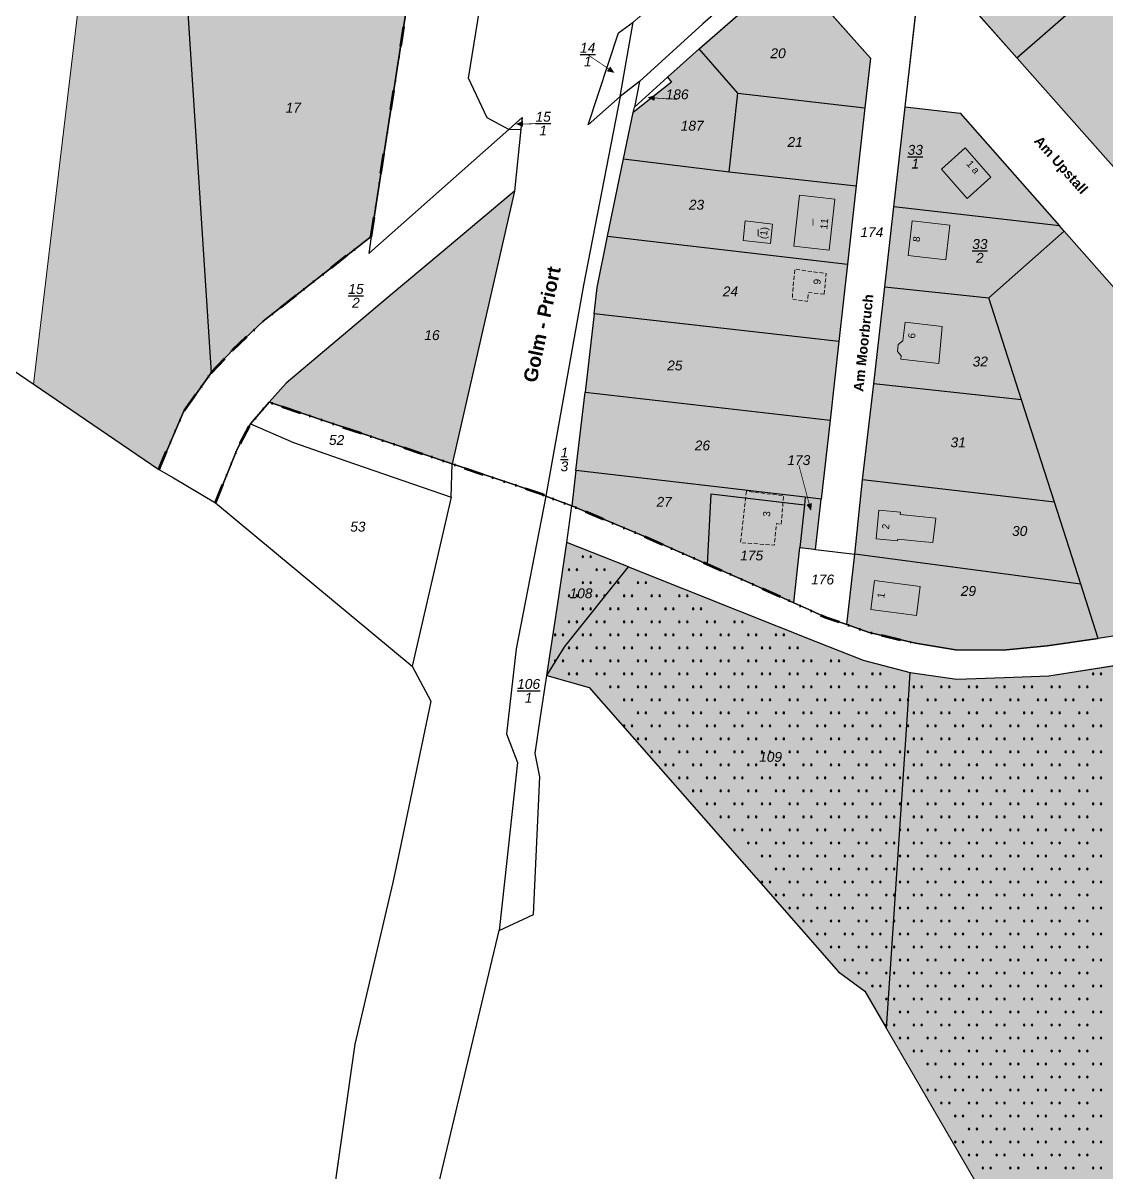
# Model space of a CAD drawing. Header units: metres. Extents: x -1420 to 2385, y 3887 to 7929.
# Drawn here: x 805.5 to 1080.3, y 4643.7 to 4935.5 of the extents above; entities that cross this region are included whole.
import ezdxf
from ezdxf.enums import TextEntityAlignment as Align

# ---------------------------------------------------------------- set-up
doc = ezdxf.new("R2010")
doc.units = ezdxf.units.M
doc.linetypes.add('AX_Flurgrenze_2012', pattern=[16.03, 5, -2.5, 0.01, -3, 0.01, -3, 0.01, -2.5])
doc.linetypes.add('AX_Gebaeude_2031', pattern=[1.5, 1, -0.5])
doc.layers.add('03-Kataster', color=2, linetype='Continuous')
for name, color, linetype, plot in [('AP_LPO', 7, 'Continuous', False), ('AP_PTO', 7, 'Continuous', False), ('AX_BesondereFlurstuecksgrenze', 7, 'Continuous', False), ('AX_Festlegung', 7, 'Continuous', False), ('AX_Gebaeude_Schraffur', 7, 'Continuous', False), ('AX_Gebaeude_Umgrenzung', 7, 'Continuous', False), ('AX_Nutzung_Schraffur', 7, 'Continuous', False), ('AX_Nutzung_Umgrenzung', 7, 'Continuous', False)]:
    doc.layers.add(name, color=color, linetype=linetype, plot=plot)
doc.styles.add('AX_4070', font='arial.ttf', dxfattribs={"height": 1.8})
doc.styles.add('AX_4107', font='arialbd.ttf', dxfattribs={"height": 2.5})
doc.styles.add('AX_4111', font='ariali.ttf', dxfattribs={"height": 2.5})
doc.styles.add('AX_4115', font='ariali.ttf', dxfattribs={"height": 2.5})
doc.styles.add('AX_4141', font='arialbd.ttf', dxfattribs={"height": 3.5})

# ---------------------------------------------------------------- blocks, each defined once
blk = doc.blocks.new('*U9')
h = blk.add_hatch(color=0)
h.dxf.hatch_style = 1
h.paths.add_polyline_path([(2.65, -9.94), (3.23, -9.78), (3.05, -11.39), (2.07, -10.1)])
at = {"color": 0, "lineweight": 18, "const_width": 0.18}
blk.add_lwpolyline([(0, 0), (2.99, -11.22)], dxfattribs=at)
at = {"color": 0, "const_width": 0.18}
blk.add_lwpolyline([(2.65, -9.93), (3.23, -9.78), (3.03, -11.38), (2.07, -10.09)], close=True, dxfattribs=at)
blk = doc.blocks.new('*U12')
h = blk.add_hatch(color=0)
h.dxf.hatch_style = 1
h.paths.add_polyline_path([(-5.8, 0.34), (-5.83, -0.26), (-7.3, 0.42), (-5.77, 0.94)])
at = {"color": 0, "const_width": 0.18}
blk.add_lwpolyline([(-5.79, 0.34), (-5.83, -0.26), (-7.29, 0.43), (-5.76, 0.94)], close=True, dxfattribs=at)
at = {"color": 0, "lineweight": 18, "const_width": 0.18}
blk.add_lwpolyline([(0, 0), (-7.12, 0.42)], dxfattribs=at)
blk = doc.blocks.new('*U13')
h = blk.add_hatch(color=0)
h.dxf.hatch_style = 1
h.paths.add_polyline_path([(5.37, -3.66), (5.7, -3.16), (6.62, -4.49), (5.03, -4.16)])
at = {"color": 0, "lineweight": 18, "const_width": 0.18}
blk.add_lwpolyline([(0, 0), (6.46, -4.41)], dxfattribs=at)
at = {"color": 0, "const_width": 0.18}
blk.add_lwpolyline([(5.36, -3.66), (5.7, -3.16), (6.6, -4.5), (5.02, -4.15)], close=True, dxfattribs=at)
blk = doc.blocks.new('*U14')
h = blk.add_hatch(color=0)
h.dxf.hatch_style = 1
h.paths.add_polyline_path([(-5.21, -0.08), (-5.2, -0.68), (-6.71, -0.11), (-5.22, 0.52)])
at = {"color": 0, "const_width": 0.18}
blk.add_lwpolyline([(-5.2, -0.08), (-5.19, -0.68), (-6.7, -0.1), (-5.21, 0.52)], close=True, dxfattribs=at)
at = {"color": 0, "lineweight": 18, "const_width": 0.18}
blk.add_lwpolyline([(0, 0), (-6.53, -0.1)], dxfattribs=at)
blk = doc.blocks.new('AX_SY3413')
at = {"true_color": 0x009240}
for points in [[(0.2, 0, 1), (-0.2, 0, 1)], [(2.2, 0, 1), (1.8, 0, 1)]]:
    blk.add_hatch(color=114, dxfattribs=at).paths.add_polyline_path(points, flags=0)
at = {"color": 114, "linetype": 'Continuous', "true_color": 0x009240, "flags": 128}
for points in [[(0.2, 0, 1), (-0.2, 0, 1)], [(2.2, 0, 1), (1.8, 0, 1)]]:
    blk.add_lwpolyline(points, format="xyb", close=True, dxfattribs=at)
blk = doc.blocks.new('*U20')
at = {"layer": 'AX_Nutzung_Schraffur'}
for p in [(947.5, 4800.0225), (944, 4796.7225), (951, 4796.7225), (947.5, 4793.4225), (954.5, 4793.4225), (961.5, 4793.4225), (944, 4790.1225), (951, 4790.1225), (958, 4790.1225), (965, 4790.1225), (972, 4790.1225), (947.5, 4786.8225), (954.5, 4786.8225), (961.5, 4786.8225), (968.5, 4786.8225), (975.5, 4786.8225), (944, 4783.5225), (951, 4783.5225), (958, 4783.5225), (965, 4783.5225), (972, 4783.5225), (979, 4783.5225), (986, 4783.5225), (940.5, 4780.2225), (947.5, 4780.2225), (954.5, 4780.2225), (961.5, 4780.2225), (968.5, 4780.2225), (975.5, 4780.2225), (982.5, 4780.2225), (989.5, 4780.2225), (996.5, 4780.2225), (944, 4776.9225), (951, 4776.9225), (958, 4776.9225), (965, 4776.9225), (972, 4776.9225), (979, 4776.9225), (986, 4776.9225), (993, 4776.9225), (1000, 4776.9225), (940.5, 4773.6225), (947.5, 4773.6225), (954.5, 4773.6225), (961.5, 4773.6225), (968.5, 4773.6225), (975.5, 4773.6225), (982.5, 4773.6225), (989.5, 4773.6225), (996.5, 4773.6225), (1003.5, 4773.6225), (1010.5, 4773.6225), (944, 4770.3225), (951, 4770.3225), (958, 4770.3225), (965, 4770.3225), (972, 4770.3225), (979, 4770.3225), (986, 4770.3225), (993, 4770.3225), (1000, 4770.3225), (1007, 4770.3225), (1014, 4770.3225), (1021, 4770.3225), (1077, 4770.3225), (954.5, 4767.0225), (961.5, 4767.0225), (968.5, 4767.0225), (975.5, 4767.0225), (982.5, 4767.0225), (989.5, 4767.0225), (996.5, 4767.0225), (1003.5, 4767.0225), (1010.5, 4767.0225), (1017.5, 4767.0225), (1024.5, 4767.0225), (1031.5, 4767.0225), (1038.5, 4767.0225), (1045.5, 4767.0225), (1052.5, 4767.0225), (1059.5, 4767.0225), (1066.5, 4767.0225), (1073.5, 4767.0225), (958, 4763.7225), (965, 4763.7225), (972, 4763.7225), (979, 4763.7225), (986, 4763.7225), (993, 4763.7225), (1000, 4763.7225), (1007, 4763.7225), (1014, 4763.7225), (1021, 4763.7225), (1028, 4763.7225), (1035, 4763.7225), (1042, 4763.7225), (1049, 4763.7225), (1056, 4763.7225), (1063, 4763.7225), (1070, 4763.7225), (1077, 4763.7225), (961.5, 4760.4225), (968.5, 4760.4225), (975.5, 4760.4225), (982.5, 4760.4225), (989.5, 4760.4225), (996.5, 4760.4225), (1003.5, 4760.4225), (1010.5, 4760.4225), (1017.5, 4760.4225), (1024.5, 4760.4225), (1031.5, 4760.4225), (1038.5, 4760.4225), (1045.5, 4760.4225), (1052.5, 4760.4225), (1059.5, 4760.4225), (1066.5, 4760.4225), (1073.5, 4760.4225), (958, 4757.1225), (965, 4757.1225), (972, 4757.1225), (979, 4757.1225), (986, 4757.1225), (993, 4757.1225), (1000, 4757.1225), (1007, 4757.1225), (1014, 4757.1225), (1021, 4757.1225), (1028, 4757.1225), (1035, 4757.1225), (1042, 4757.1225), (1049, 4757.1225), (1056, 4757.1225), (1063, 4757.1225), (1070, 4757.1225), (1077, 4757.1225), (961.5, 4753.8225), (968.5, 4753.8225), (975.5, 4753.8225), (982.5, 4753.8225), (989.5, 4753.8225), (996.5, 4753.8225), (1003.5, 4753.8225), (1010.5, 4753.8225), (1017.5, 4753.8225), (1024.5, 4753.8225), (1031.5, 4753.8225), (1038.5, 4753.8225), (1045.5, 4753.8225), (1052.5, 4753.8225), (1059.5, 4753.8225), (1066.5, 4753.8225), (1073.5, 4753.8225), (965, 4750.5225), (972, 4750.5225), (979, 4750.5225), (986, 4750.5225), (993, 4750.5225), (1000, 4750.5225), (1007, 4750.5225), (1014, 4750.5225), (1021, 4750.5225), (1028, 4750.5225), (1035, 4750.5225), (1042, 4750.5225), (1049, 4750.5225), (1056, 4750.5225), (1063, 4750.5225), (1070, 4750.5225), (1077, 4750.5225), (968.5, 4747.2225), (975.5, 4747.2225), (982.5, 4747.2225), (989.5, 4747.2225), (996.5, 4747.2225), (1003.5, 4747.2225), (1010.5, 4747.2225), (1017.5, 4747.2225), (1024.5, 4747.2225), (1031.5, 4747.2225), (1038.5, 4747.2225), (1045.5, 4747.2225), (1052.5, 4747.2225), (1059.5, 4747.2225), (1066.5, 4747.2225), (1073.5, 4747.2225), (972, 4743.9225), (979, 4743.9225), (986, 4743.9225), (993, 4743.9225), (1000, 4743.9225), (1007, 4743.9225), (1014, 4743.9225), (1021, 4743.9225), (1028, 4743.9225), (1035, 4743.9225), (1042, 4743.9225), (1049, 4743.9225), (1056, 4743.9225), (1063, 4743.9225), (1070, 4743.9225), (1077, 4743.9225), (975.5, 4740.6225), (982.5, 4740.6225), (989.5, 4740.6225), (996.5, 4740.6225), (1003.5, 4740.6225), (1010.5, 4740.6225), (1017.5, 4740.6225), (1024.5, 4740.6225), (1031.5, 4740.6225), (1038.5, 4740.6225), (1045.5, 4740.6225), (1052.5, 4740.6225), (1059.5, 4740.6225), (1066.5, 4740.6225), (1073.5, 4740.6225), (979, 4737.3225), (986, 4737.3225), (993, 4737.3225), (1000, 4737.3225), (1007, 4737.3225), (1014, 4737.3225), (1021, 4737.3225), (1028, 4737.3225), (1035, 4737.3225), (1042, 4737.3225), (1049, 4737.3225), (1056, 4737.3225), (1063, 4737.3225), (1070, 4737.3225), (1077, 4737.3225), (982.5, 4734.0225), (989.5, 4734.0225), (996.5, 4734.0225), (1003.5, 4734.0225), (1010.5, 4734.0225), (1017.5, 4734.0225), (1024.5, 4734.0225), (1031.5, 4734.0225), (1038.5, 4734.0225), (1045.5, 4734.0225), (1052.5, 4734.0225), (1059.5, 4734.0225), (1066.5, 4734.0225), (1073.5, 4734.0225), (986, 4730.7225), (993, 4730.7225), (1000, 4730.7225), (1007, 4730.7225), (1014, 4730.7225), (1021, 4730.7225), (1028, 4730.7225), (1035, 4730.7225), (1042, 4730.7225), (1049, 4730.7225), (1056, 4730.7225), (1063, 4730.7225), (1070, 4730.7225), (1077, 4730.7225), (989.5, 4727.4225), (996.5, 4727.4225), (1003.5, 4727.4225), (1010.5, 4727.4225), (1017.5, 4727.4225), (1024.5, 4727.4225), (1031.5, 4727.4225), (1038.5, 4727.4225), (1045.5, 4727.4225), (1052.5, 4727.4225), (1059.5, 4727.4225), (1066.5, 4727.4225), (1073.5, 4727.4225), (993, 4724.1225), (1000, 4724.1225), (1007, 4724.1225), (1014, 4724.1225), (1021, 4724.1225), (1028, 4724.1225), (1035, 4724.1225), (1042, 4724.1225), (1049, 4724.1225), (1056, 4724.1225), (1063, 4724.1225), (1070, 4724.1225), (1077, 4724.1225), (996.5, 4720.8225), (1003.5, 4720.8225), (1010.5, 4720.8225), (1017.5, 4720.8225), (1024.5, 4720.8225), (1031.5, 4720.8225), (1038.5, 4720.8225), (1045.5, 4720.8225), (1052.5, 4720.8225), (1059.5, 4720.8225), (1066.5, 4720.8225), (1073.5, 4720.8225), (993, 4717.5225), (1000, 4717.5225), (1007, 4717.5225), (1014, 4717.5225), (1021, 4717.5225), (1028, 4717.5225), (1035, 4717.5225), (1042, 4717.5225), (1049, 4717.5225), (1056, 4717.5225), (1063, 4717.5225), (1070, 4717.5225), (1077, 4717.5225), (996.5, 4714.2225), (1003.5, 4714.2225), (1010.5, 4714.2225), (1017.5, 4714.2225), (1024.5, 4714.2225), (1031.5, 4714.2225), (1038.5, 4714.2225), (1045.5, 4714.2225), (1052.5, 4714.2225), (1059.5, 4714.2225), (1066.5, 4714.2225), (1073.5, 4714.2225), (1000, 4710.9225), (1007, 4710.9225), (1014, 4710.9225), (1021, 4710.9225), (1028, 4710.9225), (1035, 4710.9225), (1042, 4710.9225), (1049, 4710.9225), (1056, 4710.9225), (1063, 4710.9225), (1070, 4710.9225), (1077, 4710.9225), (1003.5, 4707.6225), (1010.5, 4707.6225), (1017.5, 4707.6225), (1024.5, 4707.6225), (1031.5, 4707.6225), (1038.5, 4707.6225), (1045.5, 4707.6225), (1052.5, 4707.6225), (1059.5, 4707.6225), (1066.5, 4707.6225), (1073.5, 4707.6225), (1007, 4704.3225), (1014, 4704.3225), (1021, 4704.3225), (1028, 4704.3225), (1035, 4704.3225), (1042, 4704.3225), (1049, 4704.3225), (1056, 4704.3225), (1063, 4704.3225), (1070, 4704.3225), (1077, 4704.3225), (1010.5, 4701.0225), (1017.5, 4701.0225), (1024.5, 4701.0225), (1031.5, 4701.0225), (1038.5, 4701.0225), (1045.5, 4701.0225), (1052.5, 4701.0225), (1059.5, 4701.0225), (1066.5, 4701.0225), (1073.5, 4701.0225), (1014, 4697.7225), (1021, 4697.7225), (1028, 4697.7225), (1035, 4697.7225), (1042, 4697.7225), (1049, 4697.7225), (1056, 4697.7225), (1063, 4697.7225), (1070, 4697.7225), (1077, 4697.7225), (1017.5, 4694.4225), (1024.5, 4694.4225), (1031.5, 4694.4225), (1038.5, 4694.4225), (1045.5, 4694.4225), (1052.5, 4694.4225), (1059.5, 4694.4225), (1066.5, 4694.4225), (1073.5, 4694.4225), (1021, 4691.1225), (1028, 4691.1225), (1035, 4691.1225), (1042, 4691.1225), (1049, 4691.1225), (1056, 4691.1225), (1063, 4691.1225), (1070, 4691.1225), (1077, 4691.1225), (1024.5, 4687.8225), (1031.5, 4687.8225), (1038.5, 4687.8225), (1045.5, 4687.8225), (1052.5, 4687.8225), (1059.5, 4687.8225), (1066.5, 4687.8225), (1073.5, 4687.8225), (1028, 4684.5225), (1035, 4684.5225), (1042, 4684.5225), (1049, 4684.5225), (1056, 4684.5225), (1063, 4684.5225), (1070, 4684.5225), (1077, 4684.5225), (1024.5, 4681.2225), (1031.5, 4681.2225), (1038.5, 4681.2225), (1045.5, 4681.2225), (1052.5, 4681.2225), (1059.5, 4681.2225), (1066.5, 4681.2225), (1073.5, 4681.2225), (1028, 4677.9225), (1035, 4677.9225), (1042, 4677.9225), (1049, 4677.9225), (1056, 4677.9225), (1063, 4677.9225), (1070, 4677.9225), (1077, 4677.9225), (1031.5, 4674.6225), (1038.5, 4674.6225), (1045.5, 4674.6225), (1052.5, 4674.6225), (1059.5, 4674.6225), (1066.5, 4674.6225), (1073.5, 4674.6225), (1035, 4671.3225), (1042, 4671.3225), (1049, 4671.3225), (1056, 4671.3225), (1063, 4671.3225), (1070, 4671.3225), (1077, 4671.3225), (1038.5, 4668.0225), (1045.5, 4668.0225), (1052.5, 4668.0225), (1059.5, 4668.0225), (1066.5, 4668.0225), (1073.5, 4668.0225), (1035, 4664.7225), (1042, 4664.7225), (1049, 4664.7225), (1056, 4664.7225), (1063, 4664.7225), (1070, 4664.7225), (1077, 4664.7225), (1038.5, 4661.4225), (1045.5, 4661.4225), (1052.5, 4661.4225), (1059.5, 4661.4225), (1066.5, 4661.4225), (1073.5, 4661.4225), (1042, 4658.1225), (1049, 4658.1225), (1056, 4658.1225), (1063, 4658.1225), (1070, 4658.1225), (1077, 4658.1225), (1045.5, 4654.8225), (1052.5, 4654.8225), (1059.5, 4654.8225), (1066.5, 4654.8225), (1073.5, 4654.8225), (1042, 4651.5225), (1049, 4651.5225), (1056, 4651.5225), (1063, 4651.5225), (1070, 4651.5225), (1077, 4651.5225), (1045.5, 4648.2225), (1052.5, 4648.2225), (1059.5, 4648.2225), (1066.5, 4648.2225), (1073.5, 4648.2225), (1049, 4644.9225), (1056, 4644.9225), (1063, 4644.9225), (1070, 4644.9225), (1077, 4644.9225)]:
    blk.add_blockref('AX_SY3413', p, dxfattribs=at)

msp = doc.modelspace()

# ---------------------------------------------------------------- hatches: boundary and pattern name
at = {"layer": 'AX_Gebaeude_Schraffur', "true_color": 0x999999}
for points in [[(1038.49, 4898.39), (1045.03, 4890.94), (1051.04, 4896.3), (1044.52, 4903.74)], [(1002.53, 4891.74), (1001.07, 4878.86), (1009.98, 4877.85), (1011.43, 4890.72)], [(1030.1, 4876.44), (1039.64, 4875.36), (1040.64, 4884.16), (1031.1, 4885.25)], [(1008.73, 4866.65), (1009.28, 4871.89), (1001.29, 4872.96), (1000.8, 4867.61), (1000.67, 4865.42), (1004.47, 4864.81), (1004.75, 4867.06)], [(1029.28, 4859.51), (1028.72, 4854.82), (1027.54, 4853.84), (1027.35, 4852.14), (1028.29, 4851.02), (1028.22, 4850.2), (1037.83, 4849.08), (1038.7, 4858.42)], [(989.02, 4816.65), (987.53, 4803.62), (996.09, 4802.96), (996.66, 4808.43), (997.87, 4808.24), (998.43, 4815.5)], [(1021.96, 4804.55), (1027.39, 4804.03), (1027.43, 4804.48), (1033.25, 4803.92), (1036.31, 4803.64), (1037.05, 4809.79), (1033.85, 4810.14), (1028.03, 4810.71), (1028.09, 4811.34), (1022.66, 4811.86)], [(1020.55, 4786.64), (1032.15, 4785.12), (1033.12, 4792.47), (1021.51, 4794)]]:
    msp.add_hatch(color=253, dxfattribs=at).paths.add_polyline_path(points)
at = {"layer": 'AX_Gebaeude_Schraffur', "true_color": 0xcccccc}
msp.add_hatch(color=254, dxfattribs=at).paths.add_polyline_path([(988.71, 4885.22), (988.16, 4880.25), (995.09, 4879.48), (995.64, 4884.45)])
at = {"layer": 'AX_Nutzung_Schraffur', "true_color": 0xfff7bf}
msp.add_hatch(color=254, dxfattribs=at).paths.add_polyline_path([(808.15, 4843.8), (839.89, 4822.2), (846.15, 4836.79), (853.22, 4846.69), (858.64, 4852.47), (866.37, 4859.8), (893.76, 4881.27), (903.27, 4942.27), (905.15, 4959.81), (910.23, 4991.35), (918.48, 5040.76), (921.77, 5061.49), (933.71, 5123.16), (943.04, 5179.29), (934.45, 5181.24), (903.92, 5188.17), (855.28, 5199.22), (850.37, 5199.65)])
at = {"layer": 'AX_Nutzung_Schraffur', "true_color": 0xffeaf4}
for points in [[(1021.34, 4967.7), (1033.78, 4953.62), (1041.17, 4945.26), (1057.65, 4926.63), (1070.86, 4911.71), (1087.48, 4892.94), (1107.45, 4870.37), (1129.97, 4890.24), (1144.76, 4903.23), (1159.76, 4916.44), (1174.78, 4929.66), (1189.76, 4942.9), (1204.77, 4956.08), (1219.78, 4969.29), (1234.79, 4982.5), (1249.8, 4995.75), (1264.81, 5009), (1280.14, 5022.18), (1293.34, 5034.17), (1250.34, 5082.95), (1207.39, 5131.68), (1193.86, 5119.81), (1178.87, 5106.59), (1163.85, 5093.31), (1148.89, 5080.1), (1133.86, 5066.91), (1118.86, 5053.69), (1103.88, 5040.47), (1088.86, 5027.22), (1073.89, 5013.97), (1058.9, 5000.72), (1043.86, 4987.55)], [(969, 4921.68), (970.02, 4920.46), (960.3, 4912.73), (957.87, 4901), (953.81, 4881.33), (1014.68, 4874.27), (1016.87, 4894.15), (1019.08, 4913.95), (1020.48, 4926.56), (1000.33, 4949.29), (977.07, 4928.92)], [(1043.27, 4912.61), (1029.32, 4914.15), (1026.45, 4888.79), (1024.16, 4868.55), (1021.37, 4843.9), (1018.49, 4819.5), (1016.49, 4800.7), (1014.47, 4782.85), (1020.2, 4780.83), (1031.95, 4778.06), (1042.04, 4776.37), (1054.17, 4776.31), (1065.36, 4777.4), (1078.29, 4779.29), (1090.63, 4781.23), (1138.02, 4788.35), (1150.82, 4790.29), (1129.2, 4815.07), (1115.98, 4830.03), (1102.74, 4845.05), (1086.19, 4863.85), (1069.68, 4882.61), (1068.45, 4884.01)], [(898.13, 4865.85), (872.25, 4844.09), (867.89, 4839.25), (914.38, 4823.58), (930.18, 4892.8), (911.57, 4877.15)], [(950.36, 4861.67), (948.06, 4841.78), (945.76, 4821.91), (944.75, 4812.92), (962.37, 4805.48), (979.05, 4798.17), (990.42, 4793.18), (1001.05, 4788.33), (1002.56, 4802.34), (1005.56, 4802), (1006.53, 4801.87), (1007.96, 4814.66), (1010.23, 4834.72), (1012.48, 4854.62)]]:
    msp.add_hatch(color=7, dxfattribs=at).paths.add_polyline_path(points)
at = {"layer": 'AX_Nutzung_Schraffur', "true_color": 0xeaffd3}
for points in [[(953.81, 4881.33), (951.13, 4868.37), (950.36, 4861.67), (1012.48, 4854.62), (1014.68, 4874.27)], [(1263.25, 4591.86), (1245.59, 4771.2), (1220.02, 4776.52), (1203.56, 4779.95), (1189.64, 4782.84), (1176, 4783.43), (1162.48, 4784.01), (1138.26, 4781.37), (1110.8, 4776.97), (1091.37, 4773.86), (1065.79, 4769.77), (1054.47, 4769.4), (1042.4, 4769), (1030.59, 4770.68), (1018.62, 4773.79), (1006.62, 4778.56), (987.09, 4786.32), (959.08, 4797.44), (943.48, 4803.62), (941.14, 4788.17), (938.37, 4769.91), (949.09, 4766.84), (991.47, 4718.55), (1012.4, 4694.7), (1019.04, 4689.78), (1024.55, 4680.31), (1064.15, 4612.27), (1431.36, 4539.32), (1426.21, 4563.58)]]:
    msp.add_hatch(color=254, dxfattribs=at).paths.add_polyline_path(points)

# ---------------------------------------------------------------- linework, layer by layer
at = {"layer": '03-Kataster'}
for p, q in [((918.48, 4921.48), (931.51, 5002.15)), ((845.35, 4967.72), (853.22, 4846.69)), ((1029.32, 4914.15), (1033.78, 4953.62)), ((977.07, 4928.92), (1000.33, 4949.29)), ((1000.33, 4949.29), (1020.48, 4926.56)), ((1057.65, 4926.63), (1080.22, 4946.33)), ((1057.65, 4926.63), (1041.17, 4945.26)), ((903.27, 4942.27), (893.76, 4881.27)), ((893.76, 4881.27), (903.27, 4942.27)), ((986.43, 4942.76), (977.93, 4935.25)), ((956.59, 4932.99), (960.29, 4935.66)), ((957.02, 4916.79), (960.29, 4935.66)), ((977.93, 4935.25), (961.93, 4920.61)), ((948.88, 4909.61), (956.59, 4932.99)), ((969, 4921.68), (977.07, 4928.92)), ((986.82, 4917.64), (977.07, 4928.92)), ((1020.48, 4926.56), (1019.08, 4913.95)), ((1070.86, 4911.71), (1057.65, 4926.63)), ((923.21, 4911.37), (918.48, 4921.48)), ((961.93, 4920.61), (957.02, 4916.79)), ((970.02, 4920.46), (960.3, 4912.73)), ((960.59, 4914.13), (969, 4921.68)), ((961.93, 4920.61), (960.59, 4914.13)), ((969, 4921.68), (970.02, 4920.46)), ((957.02, 4916.79), (947.7, 4868.93)), ((957.02, 4916.79), (948.88, 4909.61)), ((984.63, 4897.72), (986.82, 4917.64)), ((986.82, 4917.64), (1019.08, 4913.95)), ((960.3, 4912.73), (960.59, 4914.13)), ((1019.08, 4913.95), (1016.87, 4894.15)), ((1026.45, 4888.79), (1029.32, 4914.15)), ((1029.32, 4914.15), (1043.27, 4912.61)), ((928.7, 4908.47), (923.21, 4911.37)), ((928.7, 4908.47), (932.08, 4911.47)), ((932.08, 4911.47), (931.78, 4908.54)), ((957.87, 4901), (960.3, 4912.73)), ((1043.27, 4912.61), (1068.45, 4884.01)), ((1087.48, 4892.94), (1070.86, 4911.71)), ((711.34, 4909.66), (839.89, 4822.2)), ((893.23, 4876.97), (928.7, 4908.47)), ((928.7, 4908.47), (931.78, 4908.54)), ((931.78, 4908.54), (930.18, 4892.8)), ((953.81, 4881.33), (957.87, 4901)), ((957.87, 4901), (984.63, 4897.72)), ((984.63, 4897.72), (1016.87, 4894.15)), ((1016.87, 4894.15), (1014.68, 4874.27)), ((930.18, 4892.8), (911.57, 4877.15)), ((930.18, 4892.8), (914.38, 4823.58)), ((1024.16, 4868.55), (1026.45, 4888.79)), ((1068.45, 4884.01), (1026.45, 4888.79)), ((1050.52, 4865.69), (1069.68, 4882.61)), ((1069.68, 4882.61), (1068.45, 4884.01)), ((1069.68, 4882.61), (1086.19, 4863.85)), ((893.76, 4881.27), (866.37, 4859.8)), ((866.37, 4859.8), (893.76, 4881.27)), ((893.76, 4881.27), (893.23, 4876.97)), ((951.13, 4868.37), (953.81, 4881.33)), ((953.81, 4881.33), (1014.68, 4874.27)), ((911.57, 4877.15), (898.13, 4865.85)), ((1014.68, 4874.27), (1012.48, 4854.62)), ((947.7, 4868.93), (938.15, 4815.4)), ((950.36, 4861.67), (951.13, 4868.37)), ((1021.37, 4843.9), (1024.16, 4868.55)), ((1024.16, 4868.55), (1050.52, 4865.69)), ((898.13, 4865.85), (872.25, 4844.09)), ((1058.86, 4839.82), (1050.52, 4865.69)), ((950.36, 4861.67), (948.06, 4841.78)), ((1012.48, 4854.62), (950.36, 4861.67)), ((866.37, 4859.8), (858.64, 4852.47)), ((858.64, 4852.47), (866.37, 4859.8)), ((1012.48, 4854.62), (1010.23, 4834.72)), ((858.64, 4852.47), (853.22, 4846.69)), ((853.22, 4846.69), (858.64, 4852.47)), ((853.22, 4846.69), (846.15, 4836.79)), ((846.15, 4836.79), (853.22, 4846.69)), ((872.25, 4844.09), (867.89, 4839.25)), ((1018.49, 4819.5), (1021.37, 4843.9)), ((1058.86, 4839.82), (1021.37, 4843.9)), ((945.76, 4821.91), (948.06, 4841.78)), ((948.06, 4841.78), (1010.23, 4834.72)), ((863.22, 4833.78), (867.89, 4839.25)), ((867.89, 4839.25), (863.22, 4833.78)), ((867.89, 4839.25), (914.38, 4823.58)), ((914.38, 4823.58), (867.89, 4839.25)), ((1067.23, 4813.86), (1058.86, 4839.82)), ((846.15, 4836.79), (839.89, 4822.2)), ((839.89, 4822.2), (846.15, 4836.79)), ((859.77, 4827.33), (863.22, 4833.78)), ((863.22, 4833.78), (859.77, 4827.33)), ((863.22, 4833.78), (874.07, 4829)), ((1010.23, 4834.72), (1007.96, 4814.66)), ((854.34, 4813.74), (859.77, 4827.33)), ((859.77, 4827.33), (854.34, 4813.74)), ((874.07, 4829), (887.34, 4824.4)), ((887.34, 4824.4), (914.11, 4815.12)), ((914.11, 4815.12), (914.38, 4823.58)), ((914.38, 4823.58), (937, 4815.96)), ((937, 4815.96), (914.38, 4823.58)), ((839.89, 4822.2), (843.63, 4820.02)), ((945.76, 4821.91), (944.75, 4812.92)), ((1003.95, 4815.13), (945.76, 4821.91)), ((843.63, 4820.02), (854.34, 4813.74)), ((1016.49, 4800.7), (1018.49, 4819.5)), ((1067.23, 4813.86), (1018.49, 4819.5)), ((914.11, 4815.12), (904.22, 4772.25)), ((938.15, 4815.4), (930.61, 4776.66)), ((937, 4815.96), (938.15, 4815.4)), ((938.15, 4815.4), (937, 4815.96)), ((938.15, 4815.4), (944.75, 4812.92)), ((944.75, 4812.92), (938.15, 4815.4)), ((980.01, 4815.89), (979.05, 4798.17)), ((1003.75, 4813.15), (980.01, 4815.89)), ((1003.95, 4815.13), (1003.75, 4813.15)), ((1007.96, 4814.66), (1003.95, 4815.13)), ((1006.53, 4801.87), (1007.96, 4814.66)), ((854.34, 4813.74), (904.22, 4772.25)), ((943.48, 4803.62), (944.75, 4812.92)), ((944.75, 4812.92), (962.37, 4805.48)), ((962.37, 4805.48), (944.75, 4812.92)), ((1003.75, 4813.15), (1002.56, 4802.34)), ((1073.88, 4793.1), (1067.23, 4813.86)), ((941.14, 4788.17), (943.48, 4803.62)), ((959.08, 4797.44), (943.48, 4803.62)), ((962.37, 4805.48), (979.05, 4798.17)), ((979.05, 4798.17), (962.37, 4805.48)), ((1001.05, 4788.33), (1002.56, 4802.34)), ((1002.56, 4802.34), (1005.56, 4802)), ((1005.56, 4802), (1006.53, 4801.87)), ((1006.53, 4801.87), (1016.49, 4800.7)), ((1014.47, 4782.85), (1016.49, 4800.7)), ((1073.88, 4793.1), (1016.49, 4800.7)), ((942.98, 4777.23), (959.08, 4797.44)), ((959.08, 4797.44), (987.09, 4786.32)), ((979.05, 4798.17), (990.42, 4793.18)), ((990.42, 4793.18), (979.05, 4798.17)), ((990.42, 4793.18), (1001.05, 4788.33)), ((1001.05, 4788.33), (990.42, 4793.18)), ((1078.29, 4779.29), (1073.88, 4793.1)), ((1001.05, 4788.33), (1004.82, 4786.62)), ((1004.82, 4786.62), (1001.05, 4788.33)), ((938.37, 4769.91), (941.14, 4788.17)), ((987.09, 4786.32), (1006.62, 4778.56)), ((1004.82, 4786.62), (1008.99, 4784.72)), ((1008.99, 4784.72), (1004.82, 4786.62)), ((1008.99, 4784.72), (1014.47, 4782.85)), ((1014.47, 4782.85), (1008.99, 4784.72)), ((1014.47, 4782.85), (1020.2, 4780.83)), ((1020.2, 4780.83), (1014.47, 4782.85)), ((1020.2, 4780.83), (1031.95, 4778.06)), ((1031.95, 4778.06), (1020.2, 4780.83)), ((1090.63, 4781.23), (1078.29, 4779.29)), ((930.61, 4776.66), (928.13, 4755.13)), ((938.37, 4769.91), (942.98, 4777.23)), ((1006.62, 4778.56), (1018.62, 4773.79)), ((1031.95, 4778.06), (1042.04, 4776.37)), ((1042.04, 4776.37), (1031.95, 4778.06)), ((1054.17, 4776.31), (1065.36, 4777.4)), ((1065.36, 4777.4), (1054.17, 4776.31)), ((1065.36, 4777.4), (1078.29, 4779.29)), ((1078.29, 4779.29), (1065.36, 4777.4)), ((1018.62, 4773.79), (1030.59, 4770.68)), ((1042.04, 4776.37), (1054.17, 4776.31)), ((1054.17, 4776.31), (1042.04, 4776.37)), ((1065.79, 4769.77), (1091.37, 4773.86)), ((904.22, 4772.25), (908.94, 4763.36)), ((936.77, 4759.38), (938.37, 4769.91)), ((938.37, 4769.91), (949.09, 4766.84)), ((1030.21, 4765.06), (1030.59, 4770.68)), ((1030.59, 4770.68), (1042.4, 4769)), ((1042.4, 4769), (1054.47, 4769.4)), ((1054.47, 4769.4), (1065.79, 4769.77)), ((949.09, 4766.84), (991.47, 4718.55)), ((1024.55, 4680.31), (1030.21, 4765.06)), ((908.94, 4763.36), (900.98, 4725.33)), ((935.38, 4750.14), (936.77, 4759.38)), ((928.13, 4755.13), (930.97, 4747.82)), ((930.97, 4747.82), (927.65, 4717.52)), ((936.58, 4744.19), (935.38, 4750.14)), ((935.01, 4709.29), (936.58, 4744.19)), ((900.98, 4725.33), (899.31, 4717.37)), ((991.47, 4718.55), (1012.4, 4694.7)), ((899.31, 4717.37), (889.64, 4676.37)), ((927.65, 4717.52), (926.3, 4705.2)), ((926.3, 4705.2), (935.01, 4709.29)), ((904.33, 4613.44), (926.3, 4705.2)), ((1012.4, 4694.7), (1019.04, 4689.78)), ((1019.04, 4689.78), (1024.55, 4680.31)), ((889.64, 4676.37), (883.46, 4632.99))]:
    msp.add_line(p, q, dxfattribs=at)
at = {"layer": 'AX_BesondereFlurstuecksgrenze', "color": 211, "linetype": 'AX_Flurgrenze_2012', "lineweight": 100, "true_color": 0xf27fff, "flags": 128}
for points in [[(893.76, 4881.27), (903.27, 4942.27), (905.15, 4959.81), (910.23, 4991.35), (918.48, 5040.76), (921.77, 5061.49), (933.71, 5123.16), (943.04, 5179.29)], [(858.64, 4852.47), (866.37, 4859.8), (893.76, 4881.27)], [(853.22, 4846.69), (858.64, 4852.47)], [(839.89, 4822.2), (846.15, 4836.79), (853.22, 4846.69)], [(854.34, 4813.74), (859.77, 4827.33), (863.22, 4833.78), (867.89, 4839.25), (914.38, 4823.58), (937, 4815.96), (938.15, 4815.4), (944.75, 4812.92), (962.37, 4805.48), (979.05, 4798.17), (990.42, 4793.18), (1001.05, 4788.33), (1004.82, 4786.62), (1008.99, 4784.72), (1014.47, 4782.85), (1020.2, 4780.83), (1031.95, 4778.06)]]:
    msp.add_lwpolyline(points, dxfattribs=at)
at = {"layer": 'AX_Festlegung', "color": 253, "linetype": 'Continuous', "lineweight": 18, "true_color": 0x999999, "flags": 128}
msp.add_lwpolyline([(1176.51, 5109.03), (1168.74, 5119.03), (1164.88, 5115.62), (1157.66, 5109.25), (1120.69, 5076.61), (1082.69, 5043.06), (1045.76, 5010.47), (1004.41, 4973.97), (985.46, 4957.24), (977.66, 4950.55), (961.85, 4936.99), (960.29, 4935.66), (957.02, 4916.79), (961.93, 4920.61), (977.93, 4935.25), (986.43, 4942.76), (1015.45, 4968.38), (1018.37, 4970.96), (1053.51, 5001.64), (1091.02, 5034.39), (1129.44, 5067.94), (1166.74, 5100.5), (1176.51, 5109.03)], close=True, dxfattribs=at)
msp.add_lwpolyline([(903.27, 4942.27), (893.76, 4881.27), (866.37, 4859.8), (858.64, 4852.47), (853.22, 4846.69), (846.15, 4836.79), (839.89, 4822.2), (843.63, 4820.02), (854.34, 4813.74), (854.34, 4813.74), (859.77, 4827.33), (863.22, 4833.78), (867.89, 4839.25), (872.25, 4844.09), (898.13, 4865.85), (911.57, 4877.15), (930.18, 4892.8), (931.78, 4908.54), (928.7, 4908.47), (923.21, 4911.37), (918.48, 4921.48), (931.51, 5002.15)], dxfattribs=at)
at = {"layer": 'AX_Gebaeude_Umgrenzung', "color": 18, "linetype": 'Continuous', "lineweight": 18, "true_color": 0x000000, "flags": 128}
for points in [[(1038.49, 4898.39), (1045.03, 4890.94), (1051.04, 4896.3), (1044.52, 4903.74), (1038.49, 4898.39)], [(1002.53, 4891.74), (1001.07, 4878.86), (1009.98, 4877.85), (1011.43, 4890.72), (1002.53, 4891.74)], [(988.71, 4885.22), (988.16, 4880.25), (995.09, 4879.48), (995.64, 4884.45), (988.71, 4885.22)], [(1030.1, 4876.44), (1039.64, 4875.36), (1040.64, 4884.16), (1031.1, 4885.25), (1030.1, 4876.44)], [(1029.28, 4859.51), (1028.72, 4854.82), (1027.54, 4853.84), (1027.35, 4852.14), (1028.29, 4851.02), (1028.22, 4850.2), (1037.83, 4849.08), (1038.7, 4858.42), (1029.28, 4859.51)], [(1021.96, 4804.55), (1027.39, 4804.03), (1027.43, 4804.48), (1033.25, 4803.92), (1036.31, 4803.64), (1037.05, 4809.79), (1033.85, 4810.14), (1028.03, 4810.71), (1028.09, 4811.34), (1022.66, 4811.86), (1021.96, 4804.55)], [(1020.55, 4786.64), (1032.15, 4785.12), (1033.12, 4792.47), (1021.51, 4794), (1020.55, 4786.64)]]:
    msp.add_lwpolyline(points, close=True, dxfattribs=at)
at = {"layer": 'AX_Gebaeude_Umgrenzung', "color": 18, "linetype": 'AX_Gebaeude_2031', "lineweight": 18, "true_color": 0x000000, "flags": 128}
for points in [[(1008.73, 4866.65), (1009.28, 4871.89), (1001.29, 4872.96), (1000.8, 4867.61), (1000.67, 4865.42), (1004.47, 4864.81), (1004.75, 4867.06), (1008.73, 4866.65)], [(989.02, 4816.65), (987.53, 4803.62), (996.09, 4802.96), (996.66, 4808.43), (997.87, 4808.24), (998.43, 4815.5), (989.02, 4816.65)]]:
    msp.add_lwpolyline(points, close=True, dxfattribs=at)
at = {"layer": 'AX_Nutzung_Umgrenzung', "color": 253, "linetype": 'Continuous', "lineweight": 18, "true_color": 0x999999, "flags": 128}
for points in [[(808.15, 4843.8), (839.89, 4822.2), (846.15, 4836.79), (853.22, 4846.69), (858.64, 4852.47), (866.37, 4859.8), (893.76, 4881.27), (903.27, 4942.27), (905.15, 4959.81), (910.23, 4991.35), (918.48, 5040.76), (921.77, 5061.49), (933.71, 5123.16), (943.04, 5179.29), (934.45, 5181.24), (903.92, 5188.17), (855.28, 5199.22), (850.37, 5199.65), (808.15, 4843.8)], [(1176.51, 5109.03), (1168.74, 5119.03), (1164.88, 5115.62), (1157.66, 5109.25), (1120.69, 5076.61), (1082.69, 5043.06), (1045.76, 5010.47), (1004.41, 4973.97), (985.46, 4957.24), (977.66, 4950.55), (961.85, 4936.99), (960.29, 4935.66), (957.02, 4916.79), (961.93, 4920.61), (977.93, 4935.25), (986.43, 4942.76), (1015.45, 4968.38), (1018.37, 4970.96), (1053.51, 5001.64), (1091.02, 5034.39), (1129.44, 5067.94), (1166.74, 5100.5), (1176.51, 5109.03)], [(969, 4921.68), (970.02, 4920.46), (960.3, 4912.73), (957.87, 4901), (953.81, 4881.33), (1014.68, 4874.27), (1016.87, 4894.15), (1019.08, 4913.95), (1020.48, 4926.56), (1000.33, 4949.29), (977.07, 4928.92), (969, 4921.68)], [(951.13, 4868.37), (953.81, 4881.33), (957.87, 4901), (960.3, 4912.73), (960.59, 4914.13), (961.93, 4920.61), (957.02, 4916.79), (947.7, 4868.93), (938.15, 4815.4), (944.75, 4812.92), (945.76, 4821.91), (948.06, 4841.78), (950.36, 4861.67), (951.13, 4868.37)], [(960.59, 4914.13), (960.3, 4912.73), (970.02, 4920.46), (969, 4921.68), (960.59, 4914.13)], [(1043.27, 4912.61), (1029.32, 4914.15), (1026.45, 4888.79), (1024.16, 4868.55), (1021.37, 4843.9), (1018.49, 4819.5), (1016.49, 4800.7), (1014.47, 4782.85), (1020.2, 4780.83), (1031.95, 4778.06), (1042.04, 4776.37), (1054.17, 4776.31), (1065.36, 4777.4), (1078.29, 4779.29), (1090.63, 4781.23), (1138.02, 4788.35), (1150.82, 4790.29), (1129.2, 4815.07), (1115.98, 4830.03), (1102.74, 4845.05), (1086.19, 4863.85), (1069.68, 4882.61), (1068.45, 4884.01), (1043.27, 4912.61)], [(854.34, 4813.74), (859.77, 4827.33), (863.22, 4833.78), (867.89, 4839.25), (872.25, 4844.09), (898.13, 4865.85), (911.57, 4877.15), (930.18, 4892.8), (931.78, 4908.54), (928.7, 4908.47), (893.23, 4876.97), (893.76, 4881.27), (866.37, 4859.8), (858.64, 4852.47), (853.22, 4846.69), (846.15, 4836.79), (839.89, 4822.2), (843.63, 4820.02), (854.34, 4813.74)], [(898.13, 4865.85), (872.25, 4844.09), (867.89, 4839.25), (914.38, 4823.58), (930.18, 4892.8), (911.57, 4877.15), (898.13, 4865.85)], [(953.81, 4881.33), (951.13, 4868.37), (950.36, 4861.67), (1012.48, 4854.62), (1014.68, 4874.27), (953.81, 4881.33)], [(950.36, 4861.67), (948.06, 4841.78), (945.76, 4821.91), (944.75, 4812.92), (962.37, 4805.48), (979.05, 4798.17), (990.42, 4793.18), (1001.05, 4788.33), (1002.56, 4802.34), (1005.56, 4802), (1006.53, 4801.87), (1007.96, 4814.66), (1010.23, 4834.72), (1012.48, 4854.62), (950.36, 4861.67)], [(887.34, 4824.4), (914.11, 4815.12), (914.38, 4823.58), (867.89, 4839.25), (863.22, 4833.78), (874.07, 4829), (887.34, 4824.4)], [(887.34, 4824.4), (874.07, 4829), (863.22, 4833.78), (859.77, 4827.33), (854.34, 4813.74), (904.22, 4772.25), (914.11, 4815.12), (887.34, 4824.4)], [(936.58, 4744.19), (935.38, 4750.14), (936.77, 4759.38), (938.37, 4769.91), (941.14, 4788.17), (943.48, 4803.62), (944.75, 4812.92), (938.15, 4815.4), (930.61, 4776.66), (928.13, 4755.13), (930.97, 4747.82), (927.65, 4717.52), (926.3, 4705.2), (935.01, 4709.29), (936.58, 4744.19)], [(1016.49, 4800.7), (1006.53, 4801.87), (1005.56, 4802), (1002.56, 4802.34), (1001.05, 4788.33), (1004.82, 4786.62), (1008.99, 4784.72), (1014.47, 4782.85), (1016.49, 4800.7)]]:
    msp.add_lwpolyline(points, close=True, dxfattribs=at)
for points in [[(903.27, 4942.27), (893.76, 4881.27), (893.23, 4876.97), (928.7, 4908.47), (928.7, 4908.47), (923.21, 4911.37), (918.48, 4921.48), (931.51, 5002.15)], [(931.51, 5002.15), (918.48, 4921.48), (923.21, 4911.37), (928.7, 4908.47), (931.78, 4908.54), (930.18, 4892.8), (914.38, 4823.58), (937, 4815.96), (938.15, 4815.4), (947.7, 4868.93), (957.02, 4916.79), (957.02, 4916.79), (960.29, 4935.66)], [(986.43, 4942.76), (977.93, 4935.25), (961.93, 4920.61), (960.59, 4914.13), (969, 4921.68), (977.07, 4928.92), (1000.33, 4949.29), (1020.48, 4926.56), (1019.08, 4913.95), (1016.87, 4894.15), (1014.68, 4874.27), (1012.48, 4854.62), (1010.23, 4834.72), (1007.96, 4814.66), (1006.53, 4801.87), (1016.49, 4800.7), (1018.49, 4819.5), (1021.37, 4843.9), (1024.16, 4868.55), (1026.45, 4888.79), (1029.32, 4914.15), (1029.32, 4914.15), (1033.78, 4953.62)], [(1033.78, 4953.62), (1029.32, 4914.15), (1043.27, 4912.61), (1068.45, 4884.01), (1069.68, 4882.61), (1086.19, 4863.85), (1102.74, 4845.05), (1115.98, 4830.03), (1129.2, 4815.07), (1150.82, 4790.29), (1161.65, 4791.56), (1191.16, 4790.44), (1317.35, 4764.25)], [(1041.17, 4945.26), (1057.65, 4926.63), (1070.86, 4911.71), (1087.48, 4892.94), (1107.45, 4870.37), (1129.97, 4890.24), (1144.76, 4903.23), (1159.76, 4916.44), (1174.78, 4929.66), (1189.76, 4942.9)], [(1268.29, 4780.34), (1248.64, 4784.03), (1229, 4787.74), (1209.39, 4791.46), (1189.77, 4795.12), (1170.07, 4798.82), (1158.89, 4811.59), (1145.68, 4826.59), (1132.48, 4841.6), (1115.24, 4861.16), (1113.91, 4862.63), (1107.45, 4870.37), (1087.48, 4892.94), (1070.86, 4911.71), (1057.65, 4926.63), (1041.17, 4945.26)], [(904.33, 4613.44), (926.3, 4705.2), (927.65, 4717.52), (930.97, 4747.82), (928.13, 4755.13), (930.61, 4776.66), (938.15, 4815.4), (937, 4815.96), (914.38, 4823.58), (914.11, 4815.12), (904.22, 4772.25), (908.94, 4763.36), (900.98, 4725.33), (899.31, 4717.37), (889.64, 4676.37), (883.46, 4632.99)], [(1090.63, 4781.23), (1078.29, 4779.29), (1065.36, 4777.4), (1054.17, 4776.31), (1042.04, 4776.37), (1031.95, 4778.06), (1020.2, 4780.83), (1014.47, 4782.85), (1008.99, 4784.72), (1004.82, 4786.62), (1001.05, 4788.33), (990.42, 4793.18), (979.05, 4798.17), (962.37, 4805.48), (944.75, 4812.92), (943.48, 4803.62), (959.08, 4797.44), (987.09, 4786.32), (1006.62, 4778.56), (1018.62, 4773.79), (1030.59, 4770.68), (1042.4, 4769), (1054.47, 4769.4), (1065.79, 4769.77), (1091.37, 4773.86)], [(1091.37, 4773.86), (1065.79, 4769.77), (1054.47, 4769.4), (1042.4, 4769), (1030.59, 4770.68), (1018.62, 4773.79), (1006.62, 4778.56), (987.09, 4786.32), (959.08, 4797.44), (943.48, 4803.62), (941.14, 4788.17), (938.37, 4769.91), (949.09, 4766.84), (991.47, 4718.55), (1012.4, 4694.7), (1019.04, 4689.78), (1024.55, 4680.31), (1064.15, 4612.27)]]:
    msp.add_lwpolyline(points, dxfattribs=at)

# ---------------------------------------------------------------- block references
at = {"layer": 'AP_LPO', "color": 18, "true_color": 0x000000}
for name, p in [('*U13', (948.74, 4927.43)), ('*U12', (971.43, 4916.09)), ('*U14', (937.44, 4909.92)), ('*U9', (1002.32, 4823.29))]:
    msp.add_blockref(name, p, dxfattribs=at)
at = {"layer": 'AX_Nutzung_Schraffur'}
msp.add_blockref('*U20', (0, 0), dxfattribs=at)

# ---------------------------------------------------------------- texts
at = {"layer": 'AP_PTO', "color": 18, "true_color": 0x000000}
for s, height, style, p in [('20', 2.5, 'AX_4111', (997.05, 4926.53)), ('186', 2.5, 'AX_4111', (971.43, 4916.09)), ('17', 2.5, 'AX_4111', (874.03, 4912.72)), ('187', 2.5, 'AX_4111', (975.26, 4908.14)), ('21', 2.5, 'AX_4111', (1001.38, 4904.02)), ('23', 2.5, 'AX_4111', (976.36, 4888.09)), ('I', 1.8, 'AX_4070', (1005.92, 4883.99)), ('I', 1.8, 'AX_4070', (991.98, 4881.32)), ('174', 2.5, 'AX_4111', (1020.85, 4881.12)), ('24', 2.5, 'AX_4111', (984.96, 4866.1)), ('16', 2.5, 'AX_4111', (909.23, 4855.01)), ('25', 2.5, 'AX_4111', (970.85, 4847.31)), ('32', 2.5, 'AX_4111', (1048.36, 4848.31)), ('52', 2.5, 'AX_4111', (885.03, 4828.41)), ('26', 2.5, 'AX_4111', (977.85, 4827.01)), ('31', 2.5, 'AX_4111', (1042.76, 4827.81)), ('173', 2.5, 'AX_4111', (1002.32, 4823.29)), ('27', 2.5, 'AX_4111', (968.15, 4812.71)), ('53', 2.5, 'AX_4111', (890.43, 4806.41)), ('30', 2.5, 'AX_4111', (1058.36, 4805.31)), ('175', 2.5, 'AX_4111', (990.35, 4799.1)), ('176', 2.5, 'AX_4111', (1008.35, 4793)), ('108', 2.5, 'AX_4111', (947.04, 4789.5)), ('29', 2.5, 'AX_4111', (1045.36, 4790.1)), ('109', 2.5, 'AX_4111', (995.15, 4747.99))]:
    msp.add_text(s, height=height, dxfattribs=dict(at, style=style)).set_placement(p, align=Align.CENTER)
for s, height, rotation, style, p in [('Am Upstall', 2.5, 311.7141, 'AX_4107', (1061.86, 4905.42)), ('Golm - Priort', 3.5, 78.0651, 'AX_4141', (935.76, 4844.02)), ('Am Moorbruch', 2.5, 83.97, 'AX_4107', (1018.65, 4841.81))]:
    msp.add_text(s, height=height, rotation=rotation, dxfattribs=dict(at, style=style)).set_placement(p)
at = {"layer": 'AP_PTO', "color": 18, "true_color": 0x000000, "style": 'AX_4070'}
for s, rotation, p in [('1 a', 311.184, (1045.86, 4898.32)), ('11', 83.587, (1009.66, 4884.4)), ('(1)', 83.7205, (994.32, 4882.08)), ('8', 83.565, (1033.06, 4880.52)), ('9', 84.033, (1007.85, 4869.72)), ('6', 83.223, (1031.86, 4856.01)), ('3', 85.599, (995.05, 4810.81)), ('2', 84.771, (1025.26, 4807.61)), ('1', 81.882, (1024.06, 4790.1))]:
    msp.add_text(s, height=1.8, rotation=rotation, dxfattribs=at).set_placement(p, align=Align.CENTER)
at = {"layer": 'AP_PTO', "color": 18, "true_color": 0x000000, "char_height": 2.5, "attachment_point": 5, "style": 'AX_4115'}
for s, insert in [('\\S14/1;', (948.74, 4927.43)), ('\\S15/1;', (937.44, 4909.92)), ('\\S33/1;', (1031.86, 4901.52)), ('\\S33/2;', (1048.26, 4877.62)), ('\\S15/2;', (889.93, 4866.22)), ('\\S1/3;', (942.84, 4824.71)), ('\\S106/1;', (933.74, 4766))]:
    msp.add_mtext(s, dxfattribs=dict(at, insert=insert))

doc.saveas('drawing.dxf')
